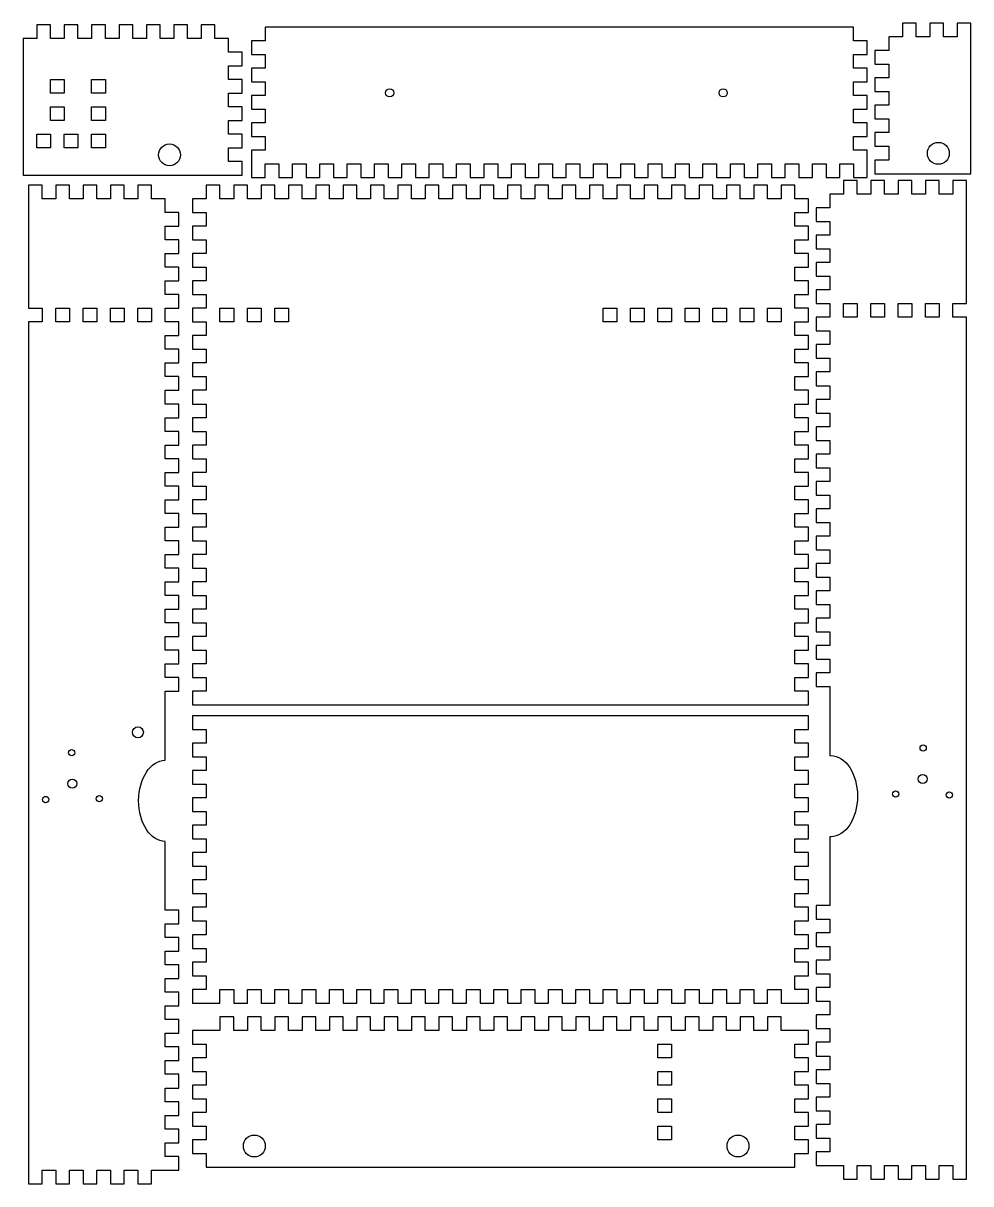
# Model space of a CAD drawing. Extents: x 9 to 1033, y 4 to 889.
# Drawn here: x 28.1 to 374.3, y 465 to 889.2 of the extents above; entities that cross this region are included whole.
import ezdxf

# ---------------------------------------------------------------- set-up
doc = ezdxf.new("R2010")
doc.units = 0
doc.layers.add('Layer_1', color=7, linetype='CONTINUOUS')

msp = doc.modelspace()

# ---------------------------------------------------------------- linework, layer by layer
at = {"layer": 'Layer_1', "color": 7}
for points in [[(33.117014, 888.606639), (33.117014, 883.606028), (28.116389, 883.606028), (28.116389, 873.604778), (28.116389, 868.604139), (28.116389, 833.608583), (83.123264, 833.608583), (93.124514, 833.608583), (98.116319, 833.608583), (103.116944, 833.608583), (108.117569, 833.608583), (108.117569, 838.609222), (103.116944, 838.609222), (103.116944, 843.609861), (108.117569, 843.609861), (108.117569, 848.610472), (103.116944, 848.610472), (103.116944, 853.611083), (108.117569, 853.611083), (108.117569, 858.611722), (103.116944, 858.611722), (103.116944, 863.612361), (108.117569, 863.612361), (108.117569, 868.604139), (103.116944, 868.604139), (103.116944, 873.604778), (108.117569, 873.604778), (108.117569, 878.605417), (103.116944, 878.605417), (103.116944, 883.606028), (98.116319, 883.606028), (98.116319, 888.606639), (93.124514, 888.606639), (93.124514, 883.606028), (88.123889, 883.606028), (88.123889, 888.606639), (83.123264, 888.606639), (83.123264, 883.606028), (78.122639, 883.606028), (78.122639, 888.606639), (73.122014, 888.606639), (73.122014, 883.606028), (68.121389, 883.606028), (68.121389, 888.606639), (63.120764, 888.606639), (63.120764, 883.606028), (58.120139, 883.606028), (58.120139, 888.606639), (53.119514, 888.606639), (53.119514, 883.606028), (48.118889, 883.606028), (48.118889, 888.606639), (43.118264, 888.606639), (43.118264, 883.606028), (38.117639, 883.606028), (38.117639, 888.606639), (33.117014, 888.606639), (33.117014, 888.606639)], [(116.451944, 887.742361), (116.451944, 882.741722), (111.451319, 882.741722), (111.451319, 877.749917), (116.451944, 877.749917), (116.451944, 872.749306), (111.451319, 872.749306), (111.451319, 867.748667), (116.451944, 867.748667), (116.451944, 862.748028), (111.451319, 862.748028), (111.451319, 857.747417), (116.451944, 857.747417), (116.451944, 852.746806), (111.451319, 852.746806), (111.451319, 847.746167), (116.451944, 847.746167), (116.451944, 842.745528), (111.451319, 842.745528), (111.451319, 837.744917), (111.451319, 832.744306), (116.451944, 832.744306), (116.451944, 837.744917), (121.452569, 837.744917), (121.452569, 832.744306), (126.453194, 832.744306), (126.453194, 837.744917), (131.445, 837.744917), (131.445, 832.744306), (136.445625, 832.744306), (136.445625, 837.744917), (141.44625, 837.744917), (141.44625, 832.744306), (146.446875, 832.744306), (146.446875, 837.744917), (151.4475, 837.744917), (151.4475, 832.744306), (156.448125, 832.744306), (156.448125, 837.744917), (161.44875, 837.744917), (161.44875, 832.744306), (166.449375, 832.744306), (166.449375, 837.744917), (171.45, 837.744917), (171.45, 832.744306), (176.450625, 832.744306), (176.450625, 837.744917), (181.45125, 837.744917), (181.45125, 832.744306), (186.451875, 832.744306), (186.451875, 837.744917), (191.4525, 837.744917), (191.4525, 832.744306), (196.453125, 832.744306), (196.453125, 837.744917), (201.444931, 837.744917), (201.444931, 832.744306), (206.445556, 832.744306), (206.445556, 837.744917), (211.446181, 837.744917), (211.446181, 832.744306), (216.446806, 832.744306), (216.446806, 837.744917), (221.447431, 837.744917), (221.447431, 832.744306), (226.448056, 832.744306), (226.448056, 837.744917), (231.448681, 837.744917), (231.448681, 832.744306), (236.449306, 832.744306), (236.449306, 837.744917), (241.449931, 837.744917), (241.449931, 832.744306), (246.450556, 832.744306), (246.450556, 837.744917), (251.451181, 837.744917), (251.451181, 832.744306), (256.451806, 832.744306), (256.451806, 837.744917), (261.452431, 837.744917), (261.452431, 832.744306), (266.453056, 832.744306), (266.453056, 837.744917), (271.444861, 837.744917), (271.444861, 832.744306), (276.445486, 832.744306), (276.445486, 837.744917), (281.446111, 837.744917), (281.446111, 832.744306), (286.44675, 832.744306), (286.44675, 837.744917), (291.447361, 837.744917), (291.447361, 832.744306), (296.447972, 832.744306), (296.447972, 837.744917), (301.448611, 837.744917), (301.448611, 832.744306), (306.44925, 832.744306), (306.44925, 837.744917), (311.449861, 837.744917), (311.449861, 832.744306), (316.450472, 832.744306), (316.450472, 837.744917), (321.451111, 837.744917), (321.451111, 832.744306), (326.45175, 832.744306), (326.45175, 837.744917), (331.452361, 837.744917), (331.452361, 832.744306), (336.452972, 832.744306), (336.452972, 842.745528), (331.452361, 842.745528), (331.452361, 847.746167), (336.452972, 847.746167), (336.452972, 852.746806), (331.452361, 852.746806), (331.452361, 857.747417), (336.452972, 857.747417), (336.452972, 862.748028), (331.452361, 862.748028), (331.452361, 867.748667), (336.452972, 867.748667), (336.452972, 872.749306), (331.452361, 872.749306), (331.452361, 877.749917), (336.452972, 877.749917), (336.452972, 882.741722), (331.452361, 882.741722), (331.452361, 887.742361), (321.451111, 887.742361), (116.451944, 887.742361), (116.451944, 887.742361)], [(349.285278, 889.171083), (349.285278, 884.170472), (344.284639, 884.170472), (344.284639, 879.169861), (339.284028, 879.169861), (339.284028, 874.169222), (344.284639, 874.169222), (344.284639, 869.168583), (339.284028, 869.168583), (339.284028, 864.176806), (344.284639, 864.176806), (344.284639, 859.176167), (339.284028, 859.176167), (339.284028, 854.175528), (344.284639, 854.175528), (344.284639, 849.174917), (339.284028, 849.174917), (339.284028, 844.174306), (344.284639, 844.174306), (344.284639, 839.173667), (339.284028, 839.173667), (339.284028, 834.173028), (344.284639, 834.173028), (349.285278, 834.173028), (374.279583, 834.173028), (374.279583, 879.169861), (374.279583, 884.170472), (374.279583, 889.171083), (369.278972, 889.171083), (369.278972, 884.170472), (364.278333, 884.170472), (364.278333, 889.171083), (359.286528, 889.171083), (359.286528, 884.170472), (354.285917, 884.170472), (354.285917, 889.171083), (349.285278, 889.171083), (349.285278, 889.171083)], [(38.117639, 868.604139), (43.118264, 868.604139), (43.118264, 863.612361), (38.117639, 863.612361), (38.117639, 868.604139), (38.117639, 868.604139)], [(53.119514, 868.604139), (58.120139, 868.604139), (58.120139, 863.612361), (53.119514, 863.612361), (53.119514, 868.604139), (53.119514, 868.604139)], [(162.022014, 865.226306), (162.022014, 865.226306)], [(283.836195, 865.226306), (283.836195, 865.226306)], [(38.117639, 858.611722), (43.118264, 858.611722), (43.118264, 853.611083), (38.117639, 853.611083), (38.117639, 858.611722), (38.117639, 858.611722)], [(53.119514, 858.611722), (58.120139, 858.611722), (58.120139, 853.611083), (53.119514, 853.611083), (53.119514, 858.611722), (53.119514, 858.611722)], [(33.117014, 848.610472), (38.117639, 848.610472), (38.117639, 843.609861), (33.117014, 843.609861), (33.117014, 848.610472), (33.117014, 848.610472)], [(43.118264, 848.610472), (48.118889, 848.610472), (48.118889, 843.609861), (43.118264, 843.609861), (43.118264, 848.610472), (43.118264, 848.610472)], [(53.119514, 848.610472), (58.120139, 848.610472), (58.120139, 843.609861), (53.119514, 843.609861), (53.119514, 848.610472), (53.119514, 848.610472)], [(81.553403, 845.047417), (81.553403, 845.047417)], [(362.42625, 845.6295), (362.42625, 845.6295)], [(327.730556, 831.694778), (327.730556, 826.694139), (322.729916, 826.694139), (322.729916, 821.693528), (317.738139, 821.693528), (317.738139, 816.692917), (322.729916, 816.692917), (322.729916, 811.701083), (317.738139, 811.701083), (317.738139, 806.700472), (322.729916, 806.700472), (322.729916, 801.699861), (317.738139, 801.699861), (317.738139, 796.699222), (322.729916, 796.699222), (322.729916, 791.698583), (317.738139, 791.698583), (317.738139, 786.697972), (322.729916, 786.697972), (322.729916, 781.697361), (317.738139, 781.697361), (317.738139, 776.696722), (322.729916, 776.696722), (322.729916, 771.696083), (317.738139, 771.696083), (317.738139, 766.695472), (322.729916, 766.695472), (322.729916, 761.694861), (317.738139, 761.694861), (317.738139, 756.694222), (322.729916, 756.694222), (322.729916, 751.693583), (317.738139, 751.693583), (317.738139, 746.692972), (322.729916, 746.692972), (322.729916, 741.701167), (317.738139, 741.701167), (317.738139, 736.700528), (322.729916, 736.700528), (322.729916, 731.699917), (317.738139, 731.699917), (317.738139, 726.699306), (322.729916, 726.699306), (322.729916, 721.698667), (317.738139, 721.698667), (317.738139, 716.698028), (322.729916, 716.698028), (322.729916, 711.697417), (317.738139, 711.697417), (317.738139, 706.696806), (322.729916, 706.696806), (322.729916, 701.696167), (317.738139, 701.696167), (317.738139, 696.695528), (322.729916, 696.695528), (322.729916, 691.694917), (317.738139, 691.694917), (317.738139, 686.694306), (322.729916, 686.694306), (322.729916, 681.693667), (317.738139, 681.693667), (317.738139, 676.693028), (322.729916, 676.693028), (322.729916, 671.70125), (317.738139, 671.70125), (317.738139, 666.700611), (322.729916, 666.700611), (322.729916, 661.699972), (317.738139, 661.699972), (317.738139, 656.699361), (322.729916, 656.699361), (322.729916, 651.69875), (317.738139, 651.69875), (317.738139, 646.698111), (322.729916, 646.698111), (322.729916, 621.483305)], [(322.729916, 591.849972), (322.729916, 566.696931), (317.738139, 566.696931), (317.738139, 561.696306), (322.729916, 561.696306), (322.729916, 556.695681), (317.738139, 556.695681), (317.738139, 551.695056), (322.729916, 551.695056), (322.729916, 546.694431), (317.738139, 546.694431), (317.738139, 541.693806), (322.729916, 541.693806), (322.729916, 536.693181), (317.738139, 536.693181), (317.738139, 531.692556), (322.729916, 531.692556), (322.729916, 526.70075), (317.738139, 526.70075), (317.738139, 521.700125), (322.729916, 521.700125), (322.729916, 516.6995), (317.738139, 516.6995), (317.738139, 511.698875), (322.729916, 511.698875), (322.729916, 506.69825), (317.738139, 506.69825), (317.738139, 501.697625), (322.729916, 501.697625), (322.729916, 496.697), (317.738139, 496.697), (317.738139, 491.696375), (322.729916, 491.696375), (322.729916, 486.69575), (317.738139, 486.69575), (317.738139, 481.695125), (322.729916, 481.695125), (322.729916, 476.6945), (317.738139, 476.6945), (317.738139, 471.693875), (322.729916, 471.693875), (327.730556, 471.693875), (327.730556, 466.69325), (332.731195, 466.69325), (332.731195, 471.693875), (337.731806, 471.693875), (337.731806, 466.69325), (342.732416, 466.69325), (342.732416, 471.693875), (347.733056, 471.693875), (347.733056, 466.69325), (352.733695, 466.69325), (352.733695, 471.693875), (357.734306, 471.693875), (357.734306, 466.69325), (362.734916, 466.69325), (362.734916, 471.693875), (367.735556, 471.693875), (367.735556, 466.69325), (372.736195, 466.69325), (372.736195, 471.693875), (372.736195, 781.697361), (367.735556, 781.697361), (367.735556, 786.697972), (372.736195, 786.697972), (372.736195, 826.694139), (372.736195, 831.694778), (367.735556, 831.694778), (367.735556, 826.694139), (362.734916, 826.694139), (362.734916, 831.694778), (357.734306, 831.694778), (357.734306, 826.694139), (352.733695, 826.694139), (352.733695, 831.694778), (347.733056, 831.694778), (347.733056, 826.694139), (342.732416, 826.694139), (342.732416, 831.694778), (337.731806, 831.694778), (337.731806, 826.694139), (332.731195, 826.694139), (332.731195, 831.694778), (327.730556, 831.694778), (327.730556, 831.694778)], [(30.00375, 829.997917), (30.00375, 824.997292), (30.00375, 785.001111), (35.004375, 785.001111), (35.004375, 780.000486), (30.00375, 780.000486), (30.00375, 469.997014), (30.00375, 464.996389), (35.004375, 464.996389), (35.004375, 469.997014), (39.996181, 469.997014), (39.996181, 464.996389), (44.996806, 464.996389), (44.996806, 469.997014), (49.997431, 469.997014), (49.997431, 464.996389), (54.998056, 464.996389), (54.998056, 469.997014), (59.998681, 469.997014), (59.998681, 464.996389), (64.999306, 464.996389), (64.999306, 469.997014), (69.999931, 469.997014), (69.999931, 464.996389), (75.000556, 464.996389), (75.000556, 469.997014), (80.01, 469.997014), (85.001806, 469.997014), (85.001806, 474.997639), (80.01, 474.997639), (80.01, 479.998264), (85.001806, 479.998264), (85.001806, 484.998889), (80.01, 484.998889), (80.01, 489.999514), (85.001806, 489.999514), (85.001806, 495.000139), (80.01, 495.000139), (80.01, 500.000764), (85.001806, 500.000764), (85.001806, 505.001389), (80.01, 505.001389), (80.01, 510.002014), (85.001806, 510.002014), (85.001806, 515.002639), (80.01, 515.002639), (80.01, 520.003264), (85.001806, 520.003264), (85.001806, 525.003889), (80.01, 525.003889), (80.01, 529.995694), (85.001806, 529.995694), (85.001806, 534.996319), (80.01, 534.996319), (80.01, 539.996944), (85.001806, 539.996944), (85.001806, 544.997569), (80.01, 544.997569), (80.01, 549.998194), (85.001806, 549.998194), (85.001806, 554.998819), (80.01, 554.998819), (80.01, 559.999444), (85.001806, 559.999444), (85.001806, 565.000069), (80.01, 565.000069), (80.01, 590.135486)], [(80.01, 619.804097), (80.01, 645.00125), (85.001806, 645.00125), (85.001806, 650.001875), (80.01, 650.001875), (80.01, 655.0025), (85.001806, 655.0025), (85.001806, 660.003125), (80.01, 660.003125), (80.01, 665.00375), (85.001806, 665.00375), (85.001806, 670.004375), (80.01, 670.004375), (80.01, 674.996181), (85.001806, 674.996181), (85.001806, 679.996806), (80.01, 679.996806), (80.01, 684.997431), (85.001806, 684.997431), (85.001806, 689.998056), (80.01, 689.998056), (80.01, 694.998681), (85.001806, 694.998681), (85.001806, 699.999306), (80.01, 699.999306), (80.01, 704.999931), (85.001806, 704.999931), (85.001806, 710.000556), (80.01, 710.000556), (80.01, 715.001181), (85.001806, 715.001181), (85.001806, 720.001806), (80.01, 720.001806), (80.01, 725.002431), (85.001806, 725.002431), (85.001806, 730.003056), (80.01, 730.003056), (80.01, 735.003681), (85.001806, 735.003681), (85.001806, 740.004306), (80.01, 740.004306), (80.01, 744.996111), (85.001806, 744.996111), (85.001806, 749.996736), (80.01, 749.996736), (80.01, 754.997361), (85.001806, 754.997361), (85.001806, 759.997986), (80.01, 759.997986), (80.01, 764.998611), (85.001806, 764.998611), (85.001806, 769.999236), (80.01, 769.999236), (80.01, 774.999861), (85.001806, 774.999861), (85.001806, 780.000486), (80.01, 780.000486), (80.01, 785.001111), (85.001806, 785.001111), (85.001806, 790.001736), (80.01, 790.001736), (80.01, 795.002361), (85.001806, 795.002361), (85.001806, 800.002986), (80.01, 800.002986), (80.01, 805.003611), (85.001806, 805.003611), (85.001806, 810.004236), (80.01, 810.004236), (80.01, 814.996042), (85.001806, 814.996042), (85.001806, 819.996667), (80.01, 819.996667), (80.01, 824.997292), (75.000556, 824.997292), (75.000556, 829.997917), (69.999931, 829.997917), (69.999931, 824.997292), (64.999306, 824.997292), (64.999306, 829.997917), (59.998681, 829.997917), (59.998681, 824.997292), (54.998056, 824.997292), (54.998056, 829.997917), (49.997431, 829.997917), (49.997431, 824.997292), (44.996806, 824.997292), (44.996806, 829.997917), (39.996181, 829.997917), (39.996181, 824.997292), (35.004375, 824.997292), (35.004375, 829.997917), (30.00375, 829.997917), (30.00375, 829.997917)], [(95.003056, 829.997917), (95.003056, 824.997292), (90.002431, 824.997292), (90.002431, 819.996667), (95.003056, 819.996667), (95.003056, 814.996042), (90.002431, 814.996042), (90.002431, 810.004236), (95.003056, 810.004236), (95.003056, 805.003611), (90.002431, 805.003611), (90.002431, 800.002986), (95.003056, 800.002986), (95.003056, 795.002361), (90.002431, 795.002361), (90.002431, 790.001736), (95.003056, 790.001736), (95.003056, 785.001111), (90.002431, 785.001111), (90.002431, 780.000486), (95.003056, 780.000486), (95.003056, 774.999861), (90.002431, 774.999861), (90.002431, 769.999236), (95.003056, 769.999236), (95.003056, 764.998611), (90.002431, 764.998611), (90.002431, 759.997986), (95.003056, 759.997986), (95.003056, 754.997361), (90.002431, 754.997361), (90.002431, 749.996736), (95.003056, 749.996736), (95.003056, 744.996111), (90.002431, 744.996111), (90.002431, 740.004306), (95.003056, 740.004306), (95.003056, 735.003681), (90.002431, 735.003681), (90.002431, 730.003056), (95.003056, 730.003056), (95.003056, 725.002431), (90.002431, 725.002431), (90.002431, 720.001806), (95.003056, 720.001806), (95.003056, 715.001181), (90.002431, 715.001181), (90.002431, 710.000556), (95.003056, 710.000556), (95.003056, 704.999931), (90.002431, 704.999931), (90.002431, 699.999306), (95.003056, 699.999306), (95.003056, 694.998681), (90.002431, 694.998681), (90.002431, 689.998056), (95.003056, 689.998056), (95.003056, 684.997431), (90.002431, 684.997431), (90.002431, 679.996806), (95.003056, 679.996806), (95.003056, 674.996181), (90.002431, 674.996181), (90.002431, 670.004375), (95.003056, 670.004375), (95.003056, 665.00375), (90.002431, 665.00375), (90.002431, 660.003125), (95.003056, 660.003125), (95.003056, 655.0025), (90.002431, 655.0025), (90.002431, 650.001875), (95.003056, 650.001875), (95.003056, 645.00125), (90.002431, 645.00125), (90.002431, 640.000625), (300.002222, 640.000625), (305.002861, 640.000625), (310.003472, 640.000625), (315.004083, 640.000625), (315.004083, 645.00125), (310.003472, 645.00125), (310.003472, 650.001875), (315.004083, 650.001875), (315.004083, 655.0025), (310.003472, 655.0025), (310.003472, 660.003125), (315.004083, 660.003125), (315.004083, 665.00375), (310.003472, 665.00375), (310.003472, 670.004375), (315.004083, 670.004375), (315.004083, 674.996181), (310.003472, 674.996181), (310.003472, 679.996806), (315.004083, 679.996806), (315.004083, 684.997431), (310.003472, 684.997431), (310.003472, 689.998056), (315.004083, 689.998056), (315.004083, 694.998681), (310.003472, 694.998681), (310.003472, 699.999306), (315.004083, 699.999306), (315.004083, 704.999931), (310.003472, 704.999931), (310.003472, 710.000556), (315.004083, 710.000556), (315.004083, 715.001181), (310.003472, 715.001181), (310.003472, 720.001806), (315.004083, 720.001806), (315.004083, 725.002431), (310.003472, 725.002431), (310.003472, 730.003056), (315.004083, 730.003056), (315.004083, 735.003681), (310.003472, 735.003681), (310.003472, 740.004306), (315.004083, 740.004306), (315.004083, 744.996111), (310.003472, 744.996111), (310.003472, 749.996736), (315.004083, 749.996736), (315.004083, 754.997361), (310.003472, 754.997361), (310.003472, 759.997986), (315.004083, 759.997986), (315.004083, 764.998611), (310.003472, 764.998611), (310.003472, 769.999236), (315.004083, 769.999236), (315.004083, 774.999861), (310.003472, 774.999861), (310.003472, 780.000486), (315.004083, 780.000486), (315.004083, 785.001111), (310.003472, 785.001111), (310.003472, 790.001736), (315.004083, 790.001736), (315.004083, 795.002361), (310.003472, 795.002361), (310.003472, 800.002986), (315.004083, 800.002986), (315.004083, 805.003611), (310.003472, 805.003611), (310.003472, 810.004236), (315.004083, 810.004236), (315.004083, 814.996042), (310.003472, 814.996042), (310.003472, 819.996667), (315.004083, 819.996667), (315.004083, 824.997292), (310.003472, 824.997292), (310.003472, 829.997917), (305.002861, 829.997917), (305.002861, 824.997292), (300.002222, 824.997292), (300.002222, 829.997917), (295.001583, 829.997917), (295.001583, 824.997292), (290.000972, 824.997292), (290.000972, 829.997917), (285.000361, 829.997917), (285.000361, 824.997292), (279.999722, 824.997292), (279.999722, 829.997917), (274.999097, 829.997917), (274.999097, 824.997292), (269.998472, 824.997292), (269.998472, 829.997917), (264.997847, 829.997917), (264.997847, 824.997292), (259.997222, 824.997292), (259.997222, 829.997917), (254.996597, 829.997917), (254.996597, 824.997292), (249.995972, 824.997292), (249.995972, 829.997917), (245.004167, 829.997917), (245.004167, 824.997292), (240.003542, 824.997292), (240.003542, 829.997917), (235.002917, 829.997917), (235.002917, 824.997292), (230.002292, 824.997292), (230.002292, 829.997917), (225.001667, 829.997917), (225.001667, 824.997292), (220.001042, 824.997292), (220.001042, 829.997917), (215.000417, 829.997917), (215.000417, 824.997292), (209.999792, 824.997292), (209.999792, 829.997917), (204.999167, 829.997917), (204.999167, 824.997292), (199.998542, 824.997292), (199.998542, 829.997917), (194.997917, 829.997917), (194.997917, 824.997292), (189.997292, 824.997292), (189.997292, 829.997917), (184.996667, 829.997917), (184.996667, 824.997292), (179.996042, 824.997292), (179.996042, 829.997917), (175.004236, 829.997917), (175.004236, 824.997292), (170.003611, 824.997292), (170.003611, 829.997917), (165.002986, 829.997917), (165.002986, 824.997292), (160.002361, 824.997292), (160.002361, 829.997917), (155.001736, 829.997917), (155.001736, 824.997292), (150.001111, 824.997292), (150.001111, 829.997917), (145.000486, 829.997917), (145.000486, 824.997292), (139.999861, 824.997292), (139.999861, 829.997917), (134.999236, 829.997917), (134.999236, 824.997292), (129.998611, 824.997292), (129.998611, 829.997917), (124.997986, 829.997917), (124.997986, 824.997292), (119.997361, 824.997292), (119.997361, 829.997917), (114.996736, 829.997917), (114.996736, 824.997292), (109.996111, 824.997292), (109.996111, 829.997917), (105.004306, 829.997917), (105.004306, 824.997292), (100.003681, 824.997292), (100.003681, 829.997917), (95.003056, 829.997917), (95.003056, 829.997917)], [(39.996181, 785.001111), (44.996806, 785.001111), (44.996806, 780.000486), (39.996181, 780.000486), (39.996181, 785.001111), (39.996181, 785.001111)], [(49.997431, 785.001111), (54.998056, 785.001111), (54.998056, 780.000486), (49.997431, 780.000486), (49.997431, 785.001111), (49.997431, 785.001111)], [(59.998681, 785.001111), (64.999306, 785.001111), (64.999306, 780.000486), (59.998681, 780.000486), (59.998681, 785.001111), (59.998681, 785.001111)], [(69.999931, 785.001111), (75.000556, 785.001111), (75.000556, 780.000486), (69.999931, 780.000486), (69.999931, 785.001111), (69.999931, 785.001111)], [(100.003681, 785.001111), (105.004306, 785.001111), (105.004306, 780.000486), (100.003681, 780.000486), (100.003681, 785.001111), (100.003681, 785.001111)], [(109.996111, 785.001111), (114.996736, 785.001111), (114.996736, 780.000486), (109.996111, 780.000486), (109.996111, 785.001111), (109.996111, 785.001111)], [(119.997361, 785.001111), (124.997986, 785.001111), (124.997986, 780.000486), (119.997361, 780.000486), (119.997361, 785.001111), (119.997361, 785.001111)], [(240.003542, 785.001111), (245.004167, 785.001111), (245.004167, 780.000486), (240.003542, 780.000486), (240.003542, 785.001111), (240.003542, 785.001111)], [(249.995972, 785.001111), (254.996597, 785.001111), (254.996597, 780.000486), (249.995972, 780.000486), (249.995972, 785.001111), (249.995972, 785.001111)], [(259.997222, 785.001111), (264.997847, 785.001111), (264.997847, 780.000486), (259.997222, 780.000486), (259.997222, 785.001111), (259.997222, 785.001111)], [(269.998472, 785.001111), (274.999097, 785.001111), (274.999097, 780.000486), (269.998472, 780.000486), (269.998472, 785.001111), (269.998472, 785.001111)], [(279.999722, 785.001111), (285.000361, 785.001111), (285.000361, 780.000486), (279.999722, 780.000486), (279.999722, 785.001111), (279.999722, 785.001111)], [(290.000972, 785.001111), (295.001583, 785.001111), (295.001583, 780.000486), (290.000972, 780.000486), (290.000972, 785.001111), (290.000972, 785.001111)], [(300.002222, 785.001111), (305.002861, 785.001111), (305.002861, 780.000486), (300.002222, 780.000486), (300.002222, 785.001111), (300.002222, 785.001111)], [(327.730556, 786.697972), (332.731195, 786.697972), (332.731195, 781.697361), (327.730556, 781.697361), (327.730556, 786.697972), (327.730556, 786.697972)], [(337.731806, 786.697972), (342.732416, 786.697972), (342.732416, 781.697361), (337.731806, 781.697361), (337.731806, 786.697972), (337.731806, 786.697972)], [(347.733056, 786.697972), (352.733695, 786.697972), (352.733695, 781.697361), (347.733056, 781.697361), (347.733056, 786.697972), (347.733056, 786.697972)], [(357.734306, 786.697972), (362.734916, 786.697972), (362.734916, 781.697361), (357.734306, 781.697361), (357.734306, 786.697972), (357.734306, 786.697972)], [(90.002431, 636.044222), (90.002431, 631.043583), (95.003056, 631.043583), (95.003056, 626.042972), (90.002431, 626.042972), (90.002431, 621.042361), (95.003056, 621.042361), (95.003056, 616.041722), (90.002431, 616.041722), (90.002431, 611.041083), (95.003056, 611.041083), (95.003056, 606.040472), (90.002431, 606.040472), (90.002431, 601.039861), (95.003056, 601.039861), (95.003056, 596.039222), (90.002431, 596.039222), (90.002431, 591.047417), (95.003056, 591.047417), (95.003056, 586.046806), (90.002431, 586.046806), (90.002431, 581.046167), (95.003056, 581.046167), (95.003056, 576.045542), (90.002431, 576.045542), (90.002431, 571.044917), (95.003056, 571.044917), (95.003056, 566.044292), (90.002431, 566.044292), (90.002431, 561.043667), (95.003056, 561.043667), (95.003056, 556.043042), (90.002431, 556.043042), (90.002431, 551.042417), (95.003056, 551.042417), (95.003056, 546.041792), (90.002431, 546.041792), (90.002431, 541.041167), (95.003056, 541.041167), (95.003056, 536.040542), (90.002431, 536.040542), (90.002431, 531.039917), (100.003681, 531.039917), (100.003681, 536.040542), (105.004306, 536.040542), (105.004306, 531.039917), (109.996111, 531.039917), (109.996111, 536.040542), (114.996736, 536.040542), (114.996736, 531.039917), (119.997361, 531.039917), (119.997361, 536.040542), (124.997986, 536.040542), (124.997986, 531.039917), (129.998611, 531.039917), (129.998611, 536.040542), (134.999236, 536.040542), (134.999236, 531.039917), (139.999861, 531.039917), (139.999861, 536.040542), (145.000486, 536.040542), (145.000486, 531.039917), (150.001111, 531.039917), (150.001111, 536.040542), (155.001736, 536.040542), (155.001736, 531.039917), (160.002361, 531.039917), (160.002361, 536.040542), (165.002986, 536.040542), (165.002986, 531.039917), (170.003611, 531.039917), (170.003611, 536.040542), (175.004236, 536.040542), (175.004236, 531.039917), (179.996042, 531.039917), (179.996042, 536.040542), (184.996667, 536.040542), (184.996667, 531.039917), (189.997292, 531.039917), (189.997292, 536.040542), (194.997917, 536.040542), (194.997917, 531.039917), (199.998542, 531.039917), (199.998542, 536.040542), (204.999167, 536.040542), (204.999167, 531.039917), (209.999792, 531.039917), (209.999792, 536.040542), (215.000417, 536.040542), (215.000417, 531.039917), (220.001042, 531.039917), (220.001042, 536.040542), (225.001667, 536.040542), (225.001667, 531.039917), (230.002292, 531.039917), (230.002292, 536.040542), (235.002917, 536.040542), (235.002917, 531.039917), (240.003542, 531.039917), (240.003542, 536.040542), (245.004167, 536.040542), (245.004167, 531.039917), (249.995972, 531.039917), (249.995972, 536.040542), (254.996597, 536.040542), (254.996597, 531.039917), (259.997222, 531.039917), (259.997222, 536.040542), (264.997847, 536.040542), (264.997847, 531.039917), (269.998472, 531.039917), (269.998472, 536.040542), (274.999097, 536.040542), (274.999097, 531.039917), (279.999722, 531.039917), (279.999722, 536.040542), (285.000361, 536.040542), (285.000361, 531.039917), (290.000972, 531.039917), (290.000972, 536.040542), (295.001583, 536.040542), (295.001583, 531.039917), (300.002222, 531.039917), (300.002222, 536.040542), (305.002861, 536.040542), (305.002861, 531.039917), (315.004083, 531.039917), (315.004083, 536.040542), (310.003472, 536.040542), (310.003472, 541.041167), (315.004083, 541.041167), (315.004083, 546.041792), (310.003472, 546.041792), (310.003472, 551.042417), (315.004083, 551.042417), (315.004083, 556.043042), (310.003472, 556.043042), (310.003472, 561.043667), (315.004083, 561.043667), (315.004083, 566.044292), (310.003472, 566.044292), (310.003472, 571.044917), (315.004083, 571.044917), (315.004083, 576.045542), (310.003472, 576.045542), (310.003472, 581.046167), (315.004083, 581.046167), (315.004083, 586.046806), (310.003472, 586.046806), (310.003472, 591.047417), (315.004083, 591.047417), (315.004083, 596.039222), (310.003472, 596.039222), (310.003472, 601.039861), (315.004083, 601.039861), (315.004083, 606.040472), (310.003472, 606.040472), (310.003472, 611.041083), (315.004083, 611.041083), (315.004083, 616.041722), (310.003472, 616.041722), (310.003472, 621.042361), (315.004083, 621.042361), (315.004083, 626.042972), (310.003472, 626.042972), (310.003472, 631.043583), (315.004083, 631.043583), (315.004083, 636.044222), (305.002861, 636.044222), (90.002431, 636.044222), (90.002431, 636.044222)], [(70.017569, 632.001389), (70.017569, 632.001389)], [(45.843472, 623.675833), (45.843472, 623.675833)], [(356.887639, 625.372694), (356.887639, 625.372694)], [(46.0375, 612.916111), (46.0375, 612.916111)], [(356.693611, 614.612972), (356.693611, 614.612972)], [(36.300833, 606.574931), (36.300833, 606.574931)], [(55.897639, 606.865972), (55.897639, 606.865972)], [(346.833472, 608.562833), (346.833472, 608.562833)], [(366.430278, 608.271806), (366.430278, 608.271806)], [(100.003681, 526.039292), (100.003681, 521.038667), (95.003056, 521.038667), (95.003056, 521.047472), (90.002431, 521.047472), (90.002431, 521.038667), (90.002431, 516.038042), (95.003056, 516.038042), (95.003056, 511.037417), (90.002431, 511.037417), (90.002431, 506.036792), (95.003056, 506.036792), (95.003056, 501.036167), (90.002431, 501.036167), (90.002431, 496.035542), (95.003056, 496.035542), (95.003056, 491.034917), (90.002431, 491.034917), (90.002431, 486.034292), (95.003056, 486.034292), (95.003056, 481.033667), (90.002431, 481.033667), (90.002431, 476.041861), (95.003056, 476.041861), (95.003056, 471.041236), (279.999722, 471.041236), (295.001583, 471.041236), (300.002222, 471.041236), (310.003472, 471.041236), (310.003472, 476.041861), (315.004083, 476.041861), (315.004083, 481.042486), (310.003472, 481.042486), (310.003472, 486.043111), (315.004083, 486.043111), (315.004083, 491.043736), (310.003472, 491.043736), (310.003472, 496.044361), (315.004083, 496.044361), (315.004083, 501.044986), (310.003472, 501.044986), (310.003472, 506.045611), (315.004083, 506.045611), (315.004083, 511.046236), (310.003472, 511.046236), (310.003472, 516.046861), (315.004083, 516.046861), (315.004083, 521.047486), (310.003472, 521.047486), (305.002861, 521.047486), (305.002861, 526.039292), (300.002222, 526.039292), (300.002222, 521.047486), (300.002222, 521.038681), (295.001583, 521.038681), (295.001583, 526.039306), (290.000972, 526.039306), (290.000972, 521.038681), (285.000361, 521.038681), (285.000361, 526.039306), (279.999722, 526.039306), (279.999722, 521.038681), (274.999097, 521.038681), (274.999097, 526.039306), (269.998472, 526.039306), (269.998472, 521.038681), (264.997847, 521.038681), (264.997847, 526.039306), (259.997222, 526.039306), (259.997222, 521.038681), (254.996597, 521.038681), (254.996597, 526.039306), (249.995972, 526.039306), (249.995972, 521.038681), (245.004167, 521.038681), (245.004167, 526.039306), (240.003542, 526.039306), (240.003542, 521.038681), (235.002917, 521.038681), (235.002917, 526.039306), (230.002292, 526.039306), (230.002292, 521.038681), (225.001667, 521.038681), (225.001667, 526.039306), (220.001042, 526.039306), (220.001042, 521.038681), (215.000417, 521.038681), (215.000417, 526.039306), (209.999792, 526.039306), (209.999792, 521.038681), (204.999167, 521.038681), (204.999167, 526.039306), (199.998542, 526.039306), (199.998542, 521.038681), (194.997917, 521.038681), (194.997917, 526.039306), (189.997292, 526.039306), (189.997292, 521.038681), (184.996667, 521.038681), (184.996667, 526.039306), (179.996042, 526.039306), (179.996042, 521.038681), (175.004236, 521.038681), (175.004236, 526.039306), (170.003611, 526.039306), (170.003611, 521.038681), (165.002986, 521.038681), (165.002986, 526.039306), (160.002361, 526.039306), (160.002361, 521.038681), (155.001736, 521.038681), (155.001736, 526.039306), (150.001111, 526.039306), (150.001111, 521.038681), (145.000486, 521.038681), (145.000486, 526.039306), (139.999861, 526.039306), (139.999861, 521.038681), (134.999236, 521.038681), (134.999236, 526.039306), (129.998611, 526.039306), (129.998611, 521.038681), (124.997986, 521.038681), (124.997986, 526.039306), (119.997361, 526.039306), (119.997361, 521.038681), (114.996736, 521.038681), (114.996736, 526.039306), (109.996111, 526.039306), (109.996111, 521.038681), (105.004306, 521.038681), (105.004306, 526.039306), (100.003681, 526.039306), (100.003681, 526.039292)], [(259.997222, 516.046861), (264.997847, 516.046861), (264.997847, 511.046236), (259.997222, 511.046236), (259.997222, 516.046861), (259.997222, 516.046861)], [(259.997222, 506.045611), (264.997847, 506.045611), (264.997847, 501.044986), (259.997222, 501.044986), (259.997222, 506.045611), (259.997222, 506.045611)], [(259.997222, 496.044361), (264.997847, 496.044361), (264.997847, 491.043736), (259.997222, 491.043736), (259.997222, 496.044361), (259.997222, 496.044361)], [(259.997222, 486.043111), (264.997847, 486.043111), (264.997847, 481.042486), (259.997222, 481.042486), (259.997222, 486.043111), (259.997222, 486.043111)], [(112.562569, 482.806375), (112.562569, 482.806375)], [(289.233695, 482.806375), (289.233695, 482.806375)]]:
    msp.add_lwpolyline(points, dxfattribs=at)
for points in [[(160.522708, 863.727), (160.522708, 864.555435), (161.193587, 865.226306), (162.022014, 865.226306)], [(162.022014, 862.227694), (161.193587, 862.227694), (160.522708, 862.898565), (160.522708, 863.727)], [(162.022014, 865.226306), (162.850441, 865.226306), (163.521319, 864.555435), (163.521319, 863.727)], [(163.521319, 863.727), (163.521319, 862.898565), (162.850441, 862.227694), (162.022014, 862.227694)], [(282.336861, 863.727), (282.336861, 864.555435), (283.00776, 865.226306), (283.836195, 865.226306)], [(283.836195, 862.227694), (283.00776, 862.227694), (282.336861, 862.898565), (282.336861, 863.727)], [(283.836195, 865.226306), (284.664573, 865.226306), (285.335472, 864.555435), (285.335472, 863.727)], [(285.335472, 863.727), (285.335472, 862.898565), (284.664573, 862.227694), (283.836195, 862.227694)], [(77.549375, 841.043389), (77.549375, 843.252512), (79.344224, 845.047417), (81.553403, 845.047417)], [(81.553403, 845.047417), (83.762497, 845.047417), (85.548611, 843.252512), (85.548611, 841.043389)], [(358.422222, 841.625472), (358.422222, 843.834595), (360.217043, 845.6295), (362.42625, 845.6295)], [(362.42625, 845.6295), (364.635316, 845.6295), (366.421472, 843.834595), (366.421472, 841.625472)], [(81.553403, 837.048195), (79.344195, 837.048195), (77.549375, 838.834238), (77.549375, 841.043389)], [(85.548611, 841.043389), (85.548611, 838.834238), (83.762525, 837.048195), (81.553403, 837.048195)], [(362.42625, 837.63025), (360.217043, 837.63025), (358.422222, 839.416321), (358.422222, 841.625472)], [(366.421472, 841.625472), (366.421472, 839.416321), (364.635316, 837.63025), (362.42625, 837.63025)], [(68.015556, 629.999375), (68.015556, 631.103945), (68.913, 632.001389), (70.017569, 632.001389)], [(70.017569, 627.997361), (68.913, 627.997361), (68.015556, 628.894805), (68.015556, 629.999375)], [(70.017569, 632.001389), (71.122139, 632.001389), (72.010764, 631.103945), (72.010764, 629.999375)], [(72.010764, 629.999375), (72.010764, 628.894805), (71.122139, 627.997361), (70.017569, 627.997361)], [(44.705764, 622.538125), (44.705764, 623.167904), (45.213693, 623.675833), (45.843472, 623.675833)], [(45.843472, 623.675833), (46.473279, 623.675833), (46.99, 623.167904), (46.99, 622.538125)], [(355.741111, 624.234972), (355.741111, 624.864779), (356.257747, 625.372694), (356.887639, 625.372694)], [(356.887639, 623.088472), (356.257747, 623.088472), (355.741111, 623.605165), (355.741111, 624.234972)], [(356.887639, 625.372694), (357.517333, 625.372694), (358.025361, 624.864751), (358.025361, 624.234972)], [(358.025361, 624.234972), (358.025361, 623.605165), (357.517333, 623.088472), (356.887639, 623.088472)], [(45.843472, 621.391597), (45.213693, 621.391597), (44.705764, 621.90829), (44.705764, 622.538125)], [(46.99, 622.538125), (46.99, 621.90829), (46.473279, 621.391597), (45.843472, 621.391597)], [(70.282153, 604.969792), (70.282153, 613.149411), (74.635668, 619.782326), (80.01, 619.804097)], [(322.729916, 621.483305), (322.873172, 621.492901), (323.01736, 621.501085), (323.162083, 621.501085)], [(323.162083, 621.501085), (328.548633, 621.501085), (332.907584, 614.859832), (332.907584, 606.666752)], [(44.388264, 611.266875), (44.388264, 612.179158), (45.125188, 612.916111), (46.0375, 612.916111)], [(46.0375, 609.617639), (45.125188, 609.617639), (44.388264, 610.354563), (44.388264, 611.266875)], [(46.0375, 612.916111), (46.949783, 612.916111), (47.686736, 612.179158), (47.686736, 611.266875)], [(47.686736, 611.266875), (47.686736, 610.354563), (46.949783, 609.617639), (46.0375, 609.617639)], [(355.044361, 612.96375), (355.044361, 613.876034), (355.781412, 614.612972), (356.693611, 614.612972)], [(356.693611, 611.3145), (355.781412, 611.3145), (355.044361, 612.05141), (355.044361, 612.96375)], [(356.693611, 614.612972), (357.605979, 614.612972), (358.342861, 613.876005), (358.342861, 612.96375)], [(358.342861, 612.96375), (358.342861, 612.05141), (357.605979, 611.3145), (356.693611, 611.3145)], [(35.163125, 605.428403), (35.163125, 606.058182), (35.671026, 606.574931), (36.300833, 606.574931)], [(36.300833, 606.574931), (36.930612, 606.574931), (37.438542, 606.058182), (37.438542, 605.428403)], [(54.759931, 605.728264), (54.759931, 606.358043), (55.26786, 606.865972), (55.897639, 606.865972)], [(55.897639, 606.865972), (56.527446, 606.865972), (57.035347, 606.358043), (57.035347, 605.728264)], [(332.907584, 606.666752), (332.907584, 598.473671), (328.548633, 591.832474), (323.162083, 591.832474)], [(345.69575, 607.425139), (345.69575, 608.054918), (346.20358, 608.562833), (346.833472, 608.562833)], [(346.833472, 606.287417), (346.20358, 606.287417), (345.69575, 606.795304), (345.69575, 607.425139)], [(346.833472, 608.562833), (347.463166, 608.562833), (347.971195, 608.05489), (347.971195, 607.425139)], [(347.971195, 607.425139), (347.971195, 606.795304), (347.463166, 606.287417), (346.833472, 606.287417)], [(365.292584, 607.12525), (365.292584, 607.755057), (365.800584, 608.271806), (366.430278, 608.271806)], [(366.430278, 605.987556), (365.800584, 605.987556), (365.292584, 606.495443), (365.292584, 607.12525)], [(366.430278, 608.271806), (367.06017, 608.271806), (367.567972, 607.755057), (367.567972, 607.12525)], [(367.567972, 607.12525), (367.567972, 606.495443), (367.06017, 605.987556), (366.430278, 605.987556)], [(36.300833, 604.290694), (35.671026, 604.290694), (35.163125, 604.798567), (35.163125, 605.428403)], [(37.438542, 605.428403), (37.438542, 604.798567), (36.930612, 604.290694), (36.300833, 604.290694)], [(55.897639, 604.590556), (55.26786, 604.590556), (54.759931, 605.098429), (54.759931, 605.728264)], [(57.035347, 605.728264), (57.035347, 605.098429), (56.527446, 604.590556), (55.897639, 604.590556)], [(80.01, 590.135486), (74.635668, 590.157257), (70.282153, 596.790172), (70.282153, 604.969792)], [(323.162083, 591.832474), (323.01736, 591.832474), (322.873201, 591.840659), (322.729916, 591.849972)], [(108.558542, 478.802347), (108.558542, 481.011487), (110.35343, 482.806375), (112.562569, 482.806375)], [(112.562569, 482.806375), (114.771709, 482.806375), (116.557778, 481.011487), (116.557778, 478.802347)], [(285.229639, 478.802347), (285.229639, 481.011487), (287.024487, 482.806375), (289.233695, 482.806375)], [(289.233695, 482.806375), (291.442733, 482.806375), (293.228889, 481.011487), (293.228889, 478.802347)], [(112.562569, 474.807139), (110.35343, 474.807139), (108.558542, 476.593208), (108.558542, 478.802347)], [(116.557778, 478.802347), (116.557778, 476.593208), (114.771709, 474.807139), (112.562569, 474.807139)], [(289.233695, 474.807139), (287.024487, 474.807139), (285.229639, 476.593208), (285.229639, 478.802347)], [(293.228889, 478.802347), (293.228889, 476.593208), (291.442733, 474.807139), (289.233695, 474.807139)]]:
    msp.add_open_spline(points, degree=3, dxfattribs=at)

doc.saveas('drawing.dxf')
